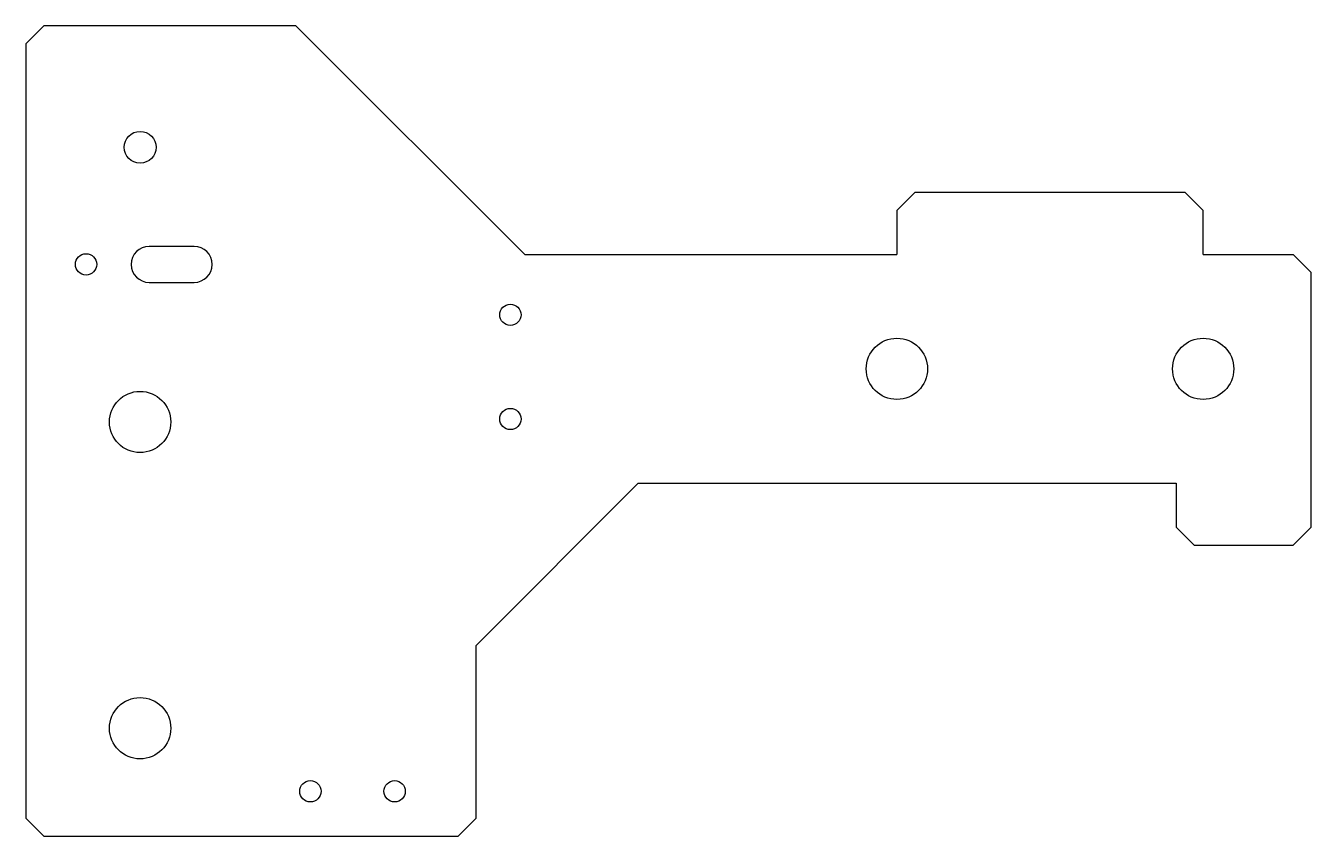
# Model space of a CAD drawing. Header units: millimetres. Extents: x -25 to 118, y -45 to 45.
import ezdxf

# ---------------------------------------------------------------- set-up
doc = ezdxf.new("R2010")
doc.units = ezdxf.units.MM

msp = doc.modelspace()

# ---------------------------------------------------------------- linework, layer by layer
at = {"color": 7, "linetype": 'Continuous', "lineweight": 25}
for p, q in [((-23, 45), (-25, 43)), ((5, 45), (-23, 45)), ((30.4, 19.6), (5, 45)), ((-25, 43), (-25, -43)), ((73.7, 26.48), (71.7, 24.48)), ((103.7, 26.48), (73.7, 26.48)), ((105.7, 24.48), (103.7, 26.48)), ((71.7, 24.48), (71.7, 19.6)), ((105.7, 19.6), (105.7, 24.48)), ((-6.3, 20.5), (-11.3, 20.5)), ((30.4, 19.6), (71.7, 19.6)), ((105.7, 19.6), (115.7, 19.6)), ((117.7, 17.6), (115.7, 19.6)), ((117.7, -10.68), (117.7, 17.6)), ((-11.3, 16.5), (-6.3, 16.5)), ((25, -23.8), (43, -5.8)), ((43, -5.8), (102.7, -5.8)), ((102.7, -5.8), (102.7, -10.68)), ((102.7, -10.68), (104.7, -12.68)), ((115.7, -12.68), (117.7, -10.68)), ((104.7, -12.68), (115.7, -12.68)), ((25, -43), (25, -23.8)), ((-25, -43), (-23, -45)), ((23, -45), (25, -43)), ((-23, -45), (23, -45))]:
    msp.add_line(p, q, dxfattribs=at)
for centre, radius in [((-12.3, 31.5), 1.77), ((-18.3, 18.5), 1.18), ((28.8, 12.9), 1.18), ((71.7, 6.9), 3.4), ((105.7, 6.9), 3.4), ((-12.3, 1), 3.4), ((28.8, 1.33), 1.18), ((-12.3, -33), 3.4), ((6.6, -40), 1.18), ((15.95, -40), 1.18)]:
    msp.add_circle(centre, radius, dxfattribs=at)
for centre, start, end in [((-11.3, 18.5), 90, 270), ((-6.3, 18.5), 270, 90)]:
    msp.add_arc(centre, 2, start, end, dxfattribs=at)

doc.saveas('drawing.dxf')
